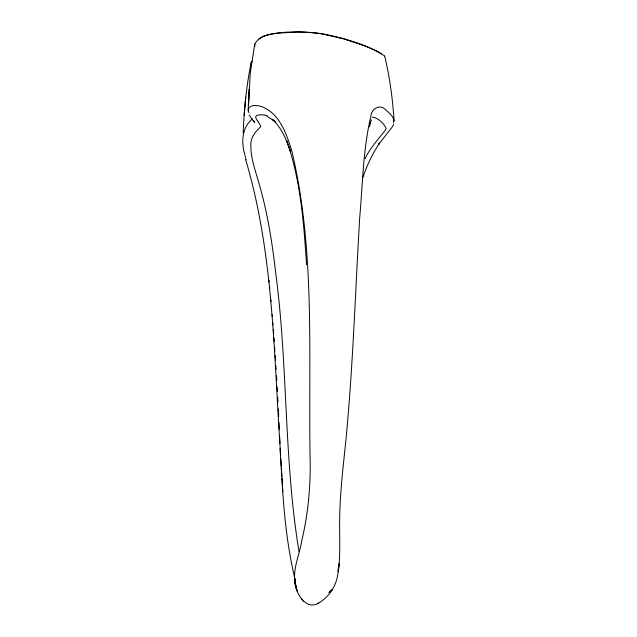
<?xml version="1.0" encoding="UTF-8"?>
<svg xmlns="http://www.w3.org/2000/svg" width="637" height="637" viewBox="0 0 637 637"><rect width="100%" height="100%" fill="white"/><g stroke="black" fill="none" stroke-linecap="round" stroke-linejoin="round"><path stroke-width="0.96" d="M393.348 122.678C395.959 117.933 388.14 112.144 384.756 108.975C379.015 103.879 371.156 109.381 370.853 116.467C362.939 149.488 362.795 183.814 359.706 217.496C355.231 293.187 352.938 369.046 345.477 444.53C342.794 469.843 339.839 495.18 339.664 520.668C339.386 539.117 340.851 557.749 337.514 576.007C335.643 586.51 329.369 595.969 320.515 601.869C306.421 612.746 294.859 592.585 294.589 580.14M249.027 89.188L248.502 105.193L250.23 73.502L254.744 43.993C262.444 30.656 284.006 33.642 296.969 31.946C306.739 31.898 316.748 32.766 326.001 34.47C346.313 38.777 366.864 44.773 384.557 55.881M254.744 43.993L255.031 46.135M248.892 112.51L248.151 110.384L248.892 92.946M294.7 578.707L294.477 579.065M243.183 132.902C244.138 109.397 246.392 85.907 251.129 62.848L252.045 61.144M245.739 97.119L244.114 115.52M338.207 571.755L339.163 563.554M338.924 565.648L337.936 570.426M369.428 126.827L370.599 121.978M251.129 62.848L251.281 65.372M370.105 123.801L371.403 119.812M362.787 177.556C366.912 165.429 372.486 153.78 379.572 143.102L378.649 144.368L392.288 126.89L393.658 124.223M365.112 158.613C370.105 147.465 379.421 138.452 386.229 128.793C384.222 123.817 378.505 117.925 372.382 117.112M252.594 118.896C241.686 127.281 241.176 142.656 244.887 154.91M258.694 39.271L261.003 37.479M384.422 56.701L384.708 56.16C389.828 77.435 392.655 99.181 394.12 120.998M317.33 603.669L318.619 602.984M264.188 36.006C283.011 30.369 303.244 31.508 322.465 33.857M261.425 37.241L263.909 36.11M322.107 33.968L342.977 38.666L365.503 46.103M263.869 114.915C248.589 113.88 259.291 121.118 260.788 126.659C255.405 131.58 250.269 137.783 250.843 145.722C250.723 158.414 255.405 170.437 258.71 182.5C267.484 212.041 272.19 242.593 275.733 273.146C288.059 365.614 283.72 459.731 299.064 551.785M264.291 114.994L267.054 115.719M365.949 46.27L373.147 49.296M373.545 49.479L375.87 50.594M376.244 50.777L378.418 51.916M378.76 52.107L379.445 52.497M267.078 116.252L275.104 121.579L272.317 119.246C281.721 127.957 286.586 140.22 290.735 152.068L286.642 140.586C300.783 180.335 303.738 222.99 306.564 264.769M380.114 52.879L381.659 53.803M301.58 598.995L303.674 601.201M252.778 120.321L254.704 122.376L253.462 120.369M252.013 119.382L249.155 114.915M297.36 591.287L295.831 586.542L294.995 580.745M245.914 158.947L246.169 159.903M245.659 158L245.094 155.77M245.635 159.553C273.751 253.749 273.687 353.081 280.336 450.359L280.599 455.168M295.074 583.022L296.707 589.321L294.899 582.282L295.074 583.022C292.574 568.451 299.669 554.405 301.85 540.264C307.83 515.317 310.299 489.654 310.227 464.031C307.974 359.642 316.143 253.104 291.73 150.658C286.507 133.945 279.834 113.88 262.165 106.777C257.762 105.224 248.764 103.855 248.151 110.384M294.78 578.492L295.528 583.373L294.827 578.842M294.7 578.523L295.831 586.542M294.62 577.576C287.04 545.025 283.688 511.686 281.968 478.323M268.981 280.169L269.172 282M269.626 286.594L269.801 288.434M270.836 299.581L271.004 301.452M272.134 314.606L272.294 316.493M272.747 322.171L272.978 325.021M273.329 329.632L273.615 333.326M273.958 337.952L274.228 341.655M274.635 347.205L274.889 350.899M275.208 355.526L275.518 360.144M282.812 491.82L280.033 448.79M275.877 365.678L276.116 369.372M281.857 476.508L281.347 468.299M276.506 375.798L276.784 380.385M281.236 466.451L280.806 458.966M277.151 386.763L277.413 391.325M277.732 397.233L277.995 402.154M279.985 443.535L279.587 435.62M278.329 408.97L278.688 416.311M278.966 422.307L279.301 429.593M332.275 589.735L329.05 592.386L332.275 589.735"/></g></svg>
